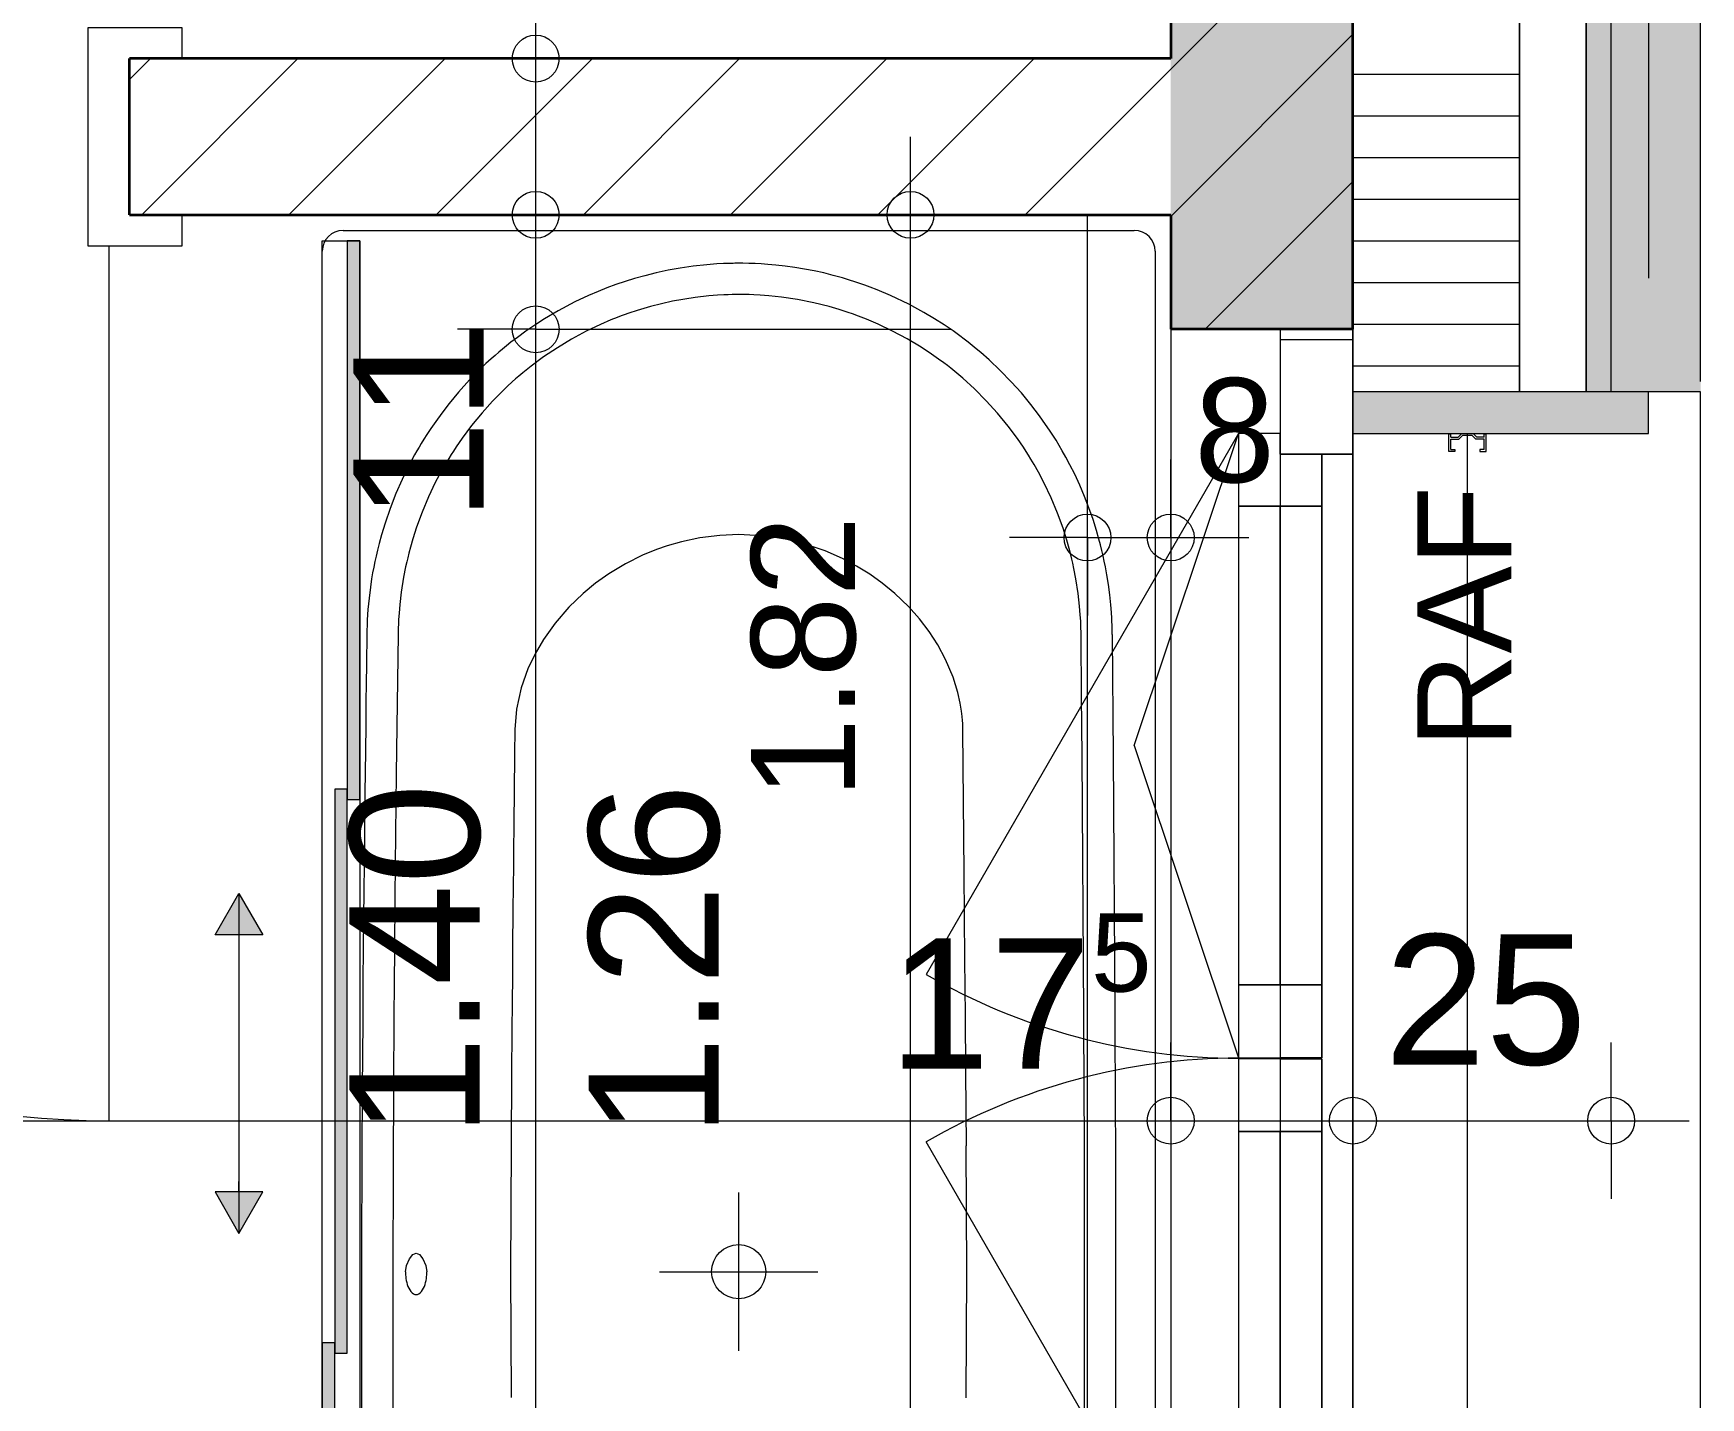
# Model space of a CAD drawing. Header units: metres. Extents: x 0.003 to 0.843, y 0.003 to 0.597.
# Drawn here: x 0.60901 to 0.64104, y 0.36718 to 0.39338 of the extents above; entities that cross this region are included whole.
import ezdxf

# ---------------------------------------------------------------- set-up
doc = ezdxf.new("R2010")
doc.units = ezdxf.units.M
for name, pattern in [('AUSGEZOGEN', [0]), ('LINIE_17', [0.0005, 0, -0.0005]), ('LINIE_23', [0.0079, 0.004, -0.0013, 0, -0.0013, 0, -0.0013]), ('PHANTOM', [63.50000000000001, 31.75, -6.35, 6.35, -6.35, 6.35, -6.35]), ('PUNKT', [6.35, 0, -6.35]), ('RAND', [44.449999999999996, 12.7, -6.35, 12.7, -6.35, 0, -6.35]), ('VERDECKT', [9.524999999999999, 6.35, -3.175])]:
    doc.linetypes.add(name, pattern=pattern)
for name, color, linetype, lineweight in [('Allgemein', 7, 'AUSGEZOGEN', 18), ('Bad', 7, 'AUSGEZOGEN', 13), ('Bauachsen grob', 7, 'RAND', 13), ('Daemmung', 7, 'AUSGEZOGEN', 18), ('Fenster', 7, 'AUSGEZOGEN', 18), ('Fensterleibung Beton', 7, 'AUSGEZOGEN', 35), ('Fuellflaeche tragende Wände MW', 7, 'AUSGEZOGEN', 13), ('Holz Fassadenverkleidung', 7, 'AUSGEZOGEN', 18), ('Konstruktion oben', 7, 'VERDECKT', 13), ('Oeffnungsrichtung Fenster', 7, 'AUSGEZOGEN', 13), ('Rolladen', 7, 'AUSGEZOGEN', 13), ('Spengler', 7, 'AUSGEZOGEN', 18), ('Text Werkplan Ausfuehrung', 7, 'AUSGEZOGEN', 25), ('Tuerzarge', 7, 'AUSGEZOGEN', 13), ('Unterkonstruktion', 7, 'AUSGEZOGEN', 18), ('Vorhangbrett', 7, 'AUSGEZOGEN', 13), ('Wand Mauerwerk tragend', 7, 'AUSGEZOGEN', 35), ('Werkplan- Ausfuehrungsmasse', 7, 'AUSGEZOGEN', 13)]:
    doc.layers.add(name, color=color, linetype=linetype, lineweight=lineweight)
doc.layers.add('Sanitaer Apparate', color=7, linetype='AUSGEZOGEN', lineweight=18, true_color=0x656565)
doc.layers.add('Sanitaer Vermassung', color=7, linetype='AUSGEZOGEN', lineweight=18, true_color=0x656565)
doc.styles.add('ARIAL', font='ARIAL.TTF')

msp = doc.modelspace()

# ---------------------------------------------------------------- hatches: boundary and pattern name
at = {"layer": 'Allgemein', "linetype": 'AUSGEZOGEN', "lineweight": 13}
h = msp.add_hatch(color=32, dxfattribs=at)
h.paths.add_polyline_path([(0.6388399857878693, 0.4874773561560801), (0.6388399857878693, 0.386497358413159), (0.6393199857771402, 0.386497358413159), (0.6393199857771402, 0.4874773561560801)])
h.paths.add_polyline_path([(0.6388399857878693, 0.3608973589853636), (0.6388399857878693, 0.3122973600716582), (0.6393199857771402, 0.3122973600716582), (0.6393199857771402, 0.3608973589853636)])
h.paths.add_polyline_path([(0.6388399857878693, 0.2866973606438628), (0.6388399857878693, 0.2638973611534825), (0.6393199857771402, 0.2638973611534825), (0.6393199857771402, 0.2866973606438628)])
h.paths.add_polyline_path([(0.6388399857878693, 0.2382973617256871), (0.6388399857878693, 0.197637362634509), (0.6393199857771402, 0.197637362634509), (0.6393199857771402, 0.2382973617256871)])
at = {"layer": 'Bad', "linetype": 'AUSGEZOGEN', "lineweight": 13, "true_color": 0xa8ffff}
for points in [[(0.6152799863144763, 0.3786640252549137), (0.6152799863144763, 0.3893973583483384), (0.6150399863198407, 0.3893973583483384), (0.6150399863198407, 0.3786640252549137)], [(0.6150399863198407, 0.3680306921592543), (0.6150399863198407, 0.3788640252504443), (0.6147999863252049, 0.3788640252504443), (0.6147999863252049, 0.3680306921592543)], [(0.6147999863252049, 0.3574973590613595), (0.6147999863252049, 0.3682306921547838), (0.6145599863305694, 0.3682306921547838), (0.6145599863305694, 0.3574973590613595)]]:
    msp.add_hatch(color=131, dxfattribs=at).paths.add_polyline_path(points)
at = {"layer": 'Bad', "linetype": 'AUSGEZOGEN', "lineweight": 13}
msp.add_hatch(color=7, dxfattribs=at).paths.add_polyline_path([(0.6124999883586437, 0.3760640252571488), (0.6129599863663323, 0.3768640252951468), (0.6134199863881811, 0.3760640252571488)], flags=16)
msp.add_hatch(color=7, dxfattribs=at).paths.add_polyline_path([(0.6124999883586437, 0.3711306921458432), (0.6129599863663323, 0.3703306921078451), (0.6134199863881811, 0.3711306921458432)])
at = {"layer": 'Daemmung', "linetype": 'AUSGEZOGEN', "lineweight": 13}
msp.add_hatch(color=32, dxfattribs=at).paths.add_polyline_path([(0.6375599858164797, 0.386497358413159), (0.6343599858880051, 0.386497358413159), (0.6343599858880051, 0.3856973584310404), (0.6375599858164797, 0.3856973584310404), (0.6383599857985982, 0.3856973584310404), (0.6388399857878693, 0.3856973584310404), (0.6393199857771384, 0.3856973584310404), (0.6400399857610467, 0.3856973584310404), (0.6400399857610467, 0.386497358413159), (0.6393199857771406, 0.386497358413159), (0.6388399857878693, 0.386497358413159), (0.6383599857985982, 0.386497358413159)])
at = {"layer": 'Fuellflaeche tragende Wände MW', "linetype": 'AUSGEZOGEN', "lineweight": 13, "true_color": 0xffe0e0}
msp.add_hatch(color=254, dxfattribs=at).paths.add_polyline_path([(0.6308599859662359, 0.479497356334447), (0.6308599859662359, 0.3876973583863369), (0.6343599858880051, 0.3876973583863369), (0.6343599858880051, 0.479497356334447)])
at = {"layer": 'Spengler', "linetype": 'AUSGEZOGEN', "lineweight": 13, "true_color": 0xfafafa}
msp.add_hatch(color=7, dxfattribs=at).paths.add_polyline_path([(0.6410399857386951, 0.386497358413159), (0.6410399857386951, 0.4879573561453512), (0.63931998577714, 0.4879573561453512), (0.63931998577714, 0.386497358413159)])

# ---------------------------------------------------------------- linework, layer by layer
at = {"layer": 'Allgemein', "color": 7, "linetype": 'AUSGEZOGEN', "lineweight": 13}
for p, q in [((0.6393199857771402, 0.386497358413159), (0.6393199857771402, 0.4874773561560801)), ((0.6388399857878693, 0.4869973561668089), (0.6388399857878693, 0.386497358413159))]:
    msp.add_line(p, q, dxfattribs=at)
at = {"layer": 'Bad', "color": 7, "linetype": 'AUSGEZOGEN', "lineweight": 13}
for p, q in [((0.6145599863305694, 0.3574973590613595), (0.6145599863305694, 0.3893973583483384)), ((0.6145599863305694, 0.3893973583483384), (0.6152799863144763, 0.3893973583483384)), ((0.6152799863144763, 0.3893973583483384), (0.6150399863198407, 0.3893973583483384)), ((0.6150399863198407, 0.3893973583483384), (0.6150399863198407, 0.3788640252504443)), ((0.6152799863144763, 0.3893973583483384), (0.6152799863144763, 0.3574973590613595)), ((0.6152799863144763, 0.3786640252549137), (0.6152799863144763, 0.3893973583483384)), ((0.6150399863198407, 0.3788640252504443), (0.6147999863252049, 0.3788640252504443)), ((0.6147999863252049, 0.3788640252504443), (0.6147999863252049, 0.3682306921547838)), ((0.6150399863198407, 0.3788640252504443), (0.6150399863198407, 0.3786640252549137)), ((0.6150399863198407, 0.3786640252549137), (0.6150399863198407, 0.3788640252504443)), ((0.6150399863198407, 0.3786640252549137), (0.6152799863144763, 0.3786640252549137)), ((0.6150399863198407, 0.3680306921592543), (0.6150399863198407, 0.3786640252549137)), ((0.6124999883586437, 0.3760640252571488), (0.6129599863663323, 0.3768640252951468)), ((0.6129599863663323, 0.3768640252951468), (0.6129599863663323, 0.3703306921078451)), ((0.6129599863663323, 0.3768640252951468), (0.6129599863663323, 0.3768640252951468)), ((0.6129599863663323, 0.3768640252951468), (0.6129599863663323, 0.3768640252951468)), ((0.6129599863663323, 0.3768640252951468), (0.6129599863663323, 0.3768640252951468)), ((0.6129599863663323, 0.3768640252951468), (0.6134199863881811, 0.3760640252571488)), ((0.6134199863881811, 0.3760640252571488), (0.6124999883586437, 0.3760640252571488)), ((0.6129599863663323, 0.3760640252571488), (0.6129599863663323, 0.3758640252476493)), ((0.6129599863663323, 0.3711306921458432), (0.6129599863663323, 0.3713306921553426)), ((0.6134199863881811, 0.3711306921458432), (0.6124999883586437, 0.3711306921458432)), ((0.6124999883586437, 0.3711306921458432), (0.6129599863663323, 0.3703306921078451)), ((0.6129599863663323, 0.3703306921078451), (0.6134199863881811, 0.3711306921458432)), ((0.6129599863663323, 0.3703306921078451), (0.6129599863663323, 0.3703306921078451)), ((0.6129599863663323, 0.3703306921078451), (0.6129599863663323, 0.3703306921078451)), ((0.6129599863663323, 0.3703306921078451), (0.6129599863663323, 0.3703306921078451)), ((0.6147999863252049, 0.3682306921547838), (0.6145599863305694, 0.3682306921547838)), ((0.6145599863305694, 0.3682306921547838), (0.6145599863305694, 0.3574973590613595)), ((0.6147999863252049, 0.3682306921547838), (0.6147999863252049, 0.3680306921592543)), ((0.6147999863252049, 0.3680306921592543), (0.6147999863252049, 0.3682306921547838)), ((0.6147999863252049, 0.3680306921592543), (0.6150399863198407, 0.3680306921592543)), ((0.6147999863252049, 0.3574973590613595), (0.6147999863252049, 0.3680306921592543))]:
    msp.add_line(p, q, dxfattribs=at)
at = {"layer": 'Bauachsen grob', "color": 32, "linetype": 'LINIE_23', "lineweight": 25, "true_color": 0xc36e14}
msp.add_line((0.6318599859438845, 0.01389736674141798), (0.6318599859438845, 0.5809999870806932), dxfattribs=at)
at = {"layer": 'Daemmung', "color": 7, "linetype": 'AUSGEZOGEN', "lineweight": 18}
for p, q in [((0.6375599858164794, 0.386497358413159), (0.6375599858164794, 0.4829973562562159)), ((0.6343599858880049, 0.479497356334447), (0.6343599858880049, 0.3876973583863369)), ((0.6343599858880049, 0.3876973583863369), (0.6343599858880049, 0.386497358413159)), ((0.6375599858164797, 0.386497358413159), (0.6343599858880051, 0.386497358413159))]:
    msp.add_line(p, q, dxfattribs=at)
at = {"layer": 'Daemmung', "color": 7, "linetype": 'AUSGEZOGEN', "lineweight": 13}
for p, q in [((0.6343599881347702, 0.3925973569996866), (0.6375599858164794, 0.3925973568598102)), ((0.6343599880998012, 0.3917973570056471), (0.6375599858164794, 0.3917973568657707)), ((0.6343599880648321, 0.3909973570116075), (0.6375599858164794, 0.3909973568717313)), ((0.6343599880298629, 0.3901973570175679), (0.6375599858164794, 0.3901973568776916)), ((0.6343599880298629, 0.3901973570175679), (0.6375599858164794, 0.3901973568776916)), ((0.6343599879948938, 0.3893973570235285), (0.6375599858164794, 0.3893973568836521)), ((0.6343599879599248, 0.3885973570294889), (0.6375599858164794, 0.3885973568896126)), ((0.6343599879249556, 0.3877973570354494), (0.6375599858164794, 0.387797356895573)), ((0.6343599878899866, 0.3869973570414099), (0.6375599858164794, 0.3869973569015335)), ((0.6343599878899866, 0.3869973570414099), (0.6375599858164794, 0.3869973569015335)), ((0.6375599858164797, 0.386497358413159), (0.6343599858880051, 0.386497358413159)), ((0.6343599858880051, 0.386497358413159), (0.6343599858880051, 0.3856973584310404)), ((0.6383599857985982, 0.386497358413159), (0.6375599858164797, 0.386497358413159)), ((0.6388399857878693, 0.386497358413159), (0.6383599857985982, 0.386497358413159)), ((0.6400399857610467, 0.386497358413159), (0.6393199857771406, 0.386497358413159)), ((0.6400399857610467, 0.3856973584310404), (0.6400399857610467, 0.386497358413159)), ((0.6343599858880051, 0.3856973584310404), (0.6375599858164797, 0.3856973584310404)), ((0.6375599858164797, 0.3856973584310404), (0.6383599857985982, 0.3856973584310404)), ((0.6383599857985982, 0.3856973584310404), (0.6388399857878693, 0.3856973584310404)), ((0.6388399857878693, 0.3856973584310404), (0.6393199857771384, 0.3856973584310404)), ((0.6393199857771384, 0.3856973584310404), (0.6400399857610467, 0.3856973584310404))]:
    msp.add_line(p, q, dxfattribs=at)
at = {"layer": 'Fenster', "color": 7, "linetype": 'AUSGEZOGEN', "lineweight": 13}
for p, q in [((0.6329599859192976, 0.3751073586677453), (0.6329599859192976, 0.3842973584623328)), ((0.6329599859192976, 0.3630973589361897), (0.6329599859192976, 0.3722873587307772))]:
    msp.add_line(p, q, dxfattribs=at)
for points in [[(0.6343599858880051, 0.385297358439981), (0.6343599858880051, 0.3874973583908072), (0.6329599859192976, 0.3874973583908072), (0.6329599859192976, 0.385297358439981), (0.6343599858880051, 0.385297358439981)], [(0.6343599858880051, 0.3608973589853636), (0.6410399857386954, 0.3608973589853636), (0.6410399857386954, 0.386497358413159), (0.6343599858880051, 0.386497358413159), (0.6343599858880051, 0.3608973589853636)], [(0.6337599859014161, 0.3842973584623328), (0.6337599859014161, 0.385297358439981), (0.6329599859192976, 0.385297358439981), (0.6329599859192976, 0.3856973584310404), (0.632159985937179, 0.3856973584310404), (0.632159985937179, 0.3842973584623328), (0.6337599859014161, 0.3842973584623328)], [(0.6337599859014161, 0.385297358439981), (0.6337599859014161, 0.3737073586990378), (0.6329599859192976, 0.3737073586990378), (0.6329599859192976, 0.3736873586994848), (0.6337599859014161, 0.3736873586994848), (0.6337599859014161, 0.3620973589585414), (0.6343599858880051, 0.3620973589585414), (0.6343599858880051, 0.385297358439981), (0.6337599859014161, 0.385297358439981)], [(0.6337599859014161, 0.3751073586677453), (0.6337599859014161, 0.3842973584623328), (0.632159985937179, 0.3842973584623328), (0.632159985937179, 0.3751073586677453), (0.6337599859014161, 0.3751073586677453)], [(0.6329599859192976, 0.3737073586990378), (0.6337599859014161, 0.3737073586990378), (0.6337599859014161, 0.3751073586677453), (0.632159985937179, 0.3751073586677453), (0.632159985937179, 0.3737073586990378), (0.6329599859192976, 0.3737073586990378)], [(0.6337599859014161, 0.3722873587307772), (0.6337599859014161, 0.3736873586994848), (0.6329599859192976, 0.3736873586994848), (0.632159985937179, 0.3736873586994848), (0.632159985937179, 0.3722873587307772), (0.6337599859014161, 0.3722873587307772)], [(0.6337599859014161, 0.3630973589361897), (0.6337599859014161, 0.3722873587307772), (0.632159985937179, 0.3722873587307772), (0.632159985937179, 0.3630973589361897), (0.6337599859014161, 0.3630973589361897)]]:
    msp.add_lwpolyline(points, dxfattribs=at)
at = {"layer": 'Fensterleibung Beton', "color": 7, "linetype": 'AUSGEZOGEN', "lineweight": 13}
msp.add_line((0.6308599859662363, 0.3876973583863369), (0.6308599859662363, 0.3596973590121856), dxfattribs=at)
at = {"layer": 'Holz Fassadenverkleidung', "color": 7, "linetype": 'LINIE_17', "lineweight": 13}
msp.add_line((0.6400399857610467, 0.488677356129258), (0.6400399857610467, 0.1094173646063796), dxfattribs=at)
at = {"layer": 'Konstruktion oben', "color": 7, "linetype": 'PUNKT', "lineweight": 18}
msp.add_line((0.6400399857610467, 0.488677356129258), (0.6400399857610467, 0.1094173646063796), dxfattribs=at)
at = {"layer": 'Oeffnungsrichtung Fenster', "color": 7, "linetype": 'AUSGEZOGEN', "lineweight": 13}
for p, q in [((0.632159985937179, 0.3856973584310404), (0.6261599860712894, 0.3753050538179132)), ((0.6301599859818825, 0.379702358565039), (0.632159985937179, 0.3856973584310404)), ((0.6301599859818825, 0.379702358565039), (0.632159985937179, 0.3737073586990378)), ((0.632159985937179, 0.3616973589674822), (0.6261599860712894, 0.3720896635806094))]:
    msp.add_line(p, q, dxfattribs=at)
for centre, start, end in [((0.6321599859371737, 0.3856973584310402), 240.000000000002, 270.0000000000016), ((0.632159985937174, 0.3616973589674821), 90.00000000000212, 120.0000000000011)]:
    msp.add_arc(centre, 0.0119999997317791, start, end, dxfattribs=at)
at = {"layer": 'Rolladen', "color": 7, "linetype": 'AUSGEZOGEN', "lineweight": 13}
for p, q in [((0.636199985846874, 0.3856873584312638), (0.63623998584598, 0.3856873584312638)), ((0.636199985846874, 0.3853473584388634), (0.636199985846874, 0.3856873584312638)), ((0.63623998584598, 0.385627358432605), (0.63623998584598, 0.3856873584312638)), ((0.6363799858428506, 0.385627358432605), (0.6364499858412859, 0.3856973584310404)), ((0.6363965543849744, 0.3855873584334991), (0.6364665543834097, 0.3856573584319344)), ((0.6364499858412859, 0.3856973584310404), (0.6366699858363686, 0.3856973584310404)), ((0.6366534172942437, 0.3856573584319344), (0.6364665543834097, 0.3856573584319344)), ((0.6364999858401683, 0.3856973584310404), (0.6365099858399449, 0.3856973584310404)), ((0.6365099858399449, 0.3856973584310404), (0.6366099858377096, 0.3856973584310404)), ((0.636723417292679, 0.3855873584334999), (0.6366534172942437, 0.3856573584319344)), ((0.6367399858348038, 0.3856273584326059), (0.6366699858363686, 0.3856973584310404)), ((0.6368799858316747, 0.3856873584312648), (0.6369199858307806, 0.3856873584312648)), ((0.6368799858316747, 0.3856273584326059), (0.6368799858316747, 0.3856873584312648)), ((0.6369199858307806, 0.3853473584388644), (0.6369199858307806, 0.3856873584312648)), ((0.6363199858441916, 0.3853473584388634), (0.636199985846874, 0.3853473584388634)), ((0.63623998584598, 0.385627358432605), (0.6363799858428506, 0.385627358432605)), ((0.63623998584598, 0.3853873584379695), (0.63623998584598, 0.3855873584334991)), ((0.63623998584598, 0.3855873584334991), (0.6363965543849744, 0.3855873584334991)), ((0.63623998584598, 0.3853873584379695), (0.6363199858441916, 0.3853873584379695)), ((0.6363199858441916, 0.3853873584379695), (0.6363199858441916, 0.3853473584388634)), ((0.6368799858316747, 0.3855873584334999), (0.636723417292679, 0.3855873584334999)), ((0.6368799858316747, 0.3856273584326059), (0.6367399858348038, 0.3856273584326059)), ((0.6367999858334629, 0.3853873584379703), (0.6367999858334629, 0.3853473584388644)), ((0.6368799858316747, 0.3853873584379703), (0.6367999858334629, 0.3853873584379703)), ((0.6367999858334629, 0.3853473584388644), (0.6369199858307806, 0.3853473584388644)), ((0.6368799858316747, 0.3853873584379703), (0.6368799858316747, 0.3855873584334999))]:
    msp.add_line(p, q, dxfattribs=at)
at = {"layer": 'Rolladen', "color": 7, "linetype": 'PHANTOM', "lineweight": 13}
msp.add_line((0.6365599858388273, 0.3616973589674822), (0.6365599858388273, 0.3856973584310404), dxfattribs=at)
at = {"layer": 'Sanitaer Apparate', "color": 7, "linetype": 'AUSGEZOGEN', "lineweight": 13}
for p, q in [((0.6149599863216287, 0.3895973583438685), (0.6301599859818822, 0.3895973583438685)), ((0.6145599863305694, 0.3539973591395906), (0.6145599863305694, 0.3891973583528093)), ((0.6305599859729416, 0.3891973583528093), (0.6305599859729416, 0.3539973591395906)), ((0.6160167587167783, 0.3818364694747683), (0.6159942150439427, 0.3800664152996625)), ((0.6153942596296339, 0.3800737286256372), (0.6153831847388015, 0.3791651897828642)), ((0.6159942150439521, 0.3800664152996625), (0.6159831401531195, 0.3791578764568894)), ((0.6181878531404842, 0.372018690644362), (0.6181752167571234, 0.3695966916974698)), ((0.626944755424541, 0.3695973083895965), (0.6269329535010162, 0.3720169964525204)), ((0.6225599861517556, 0.3680773588248781), (0.6225599861517556, 0.3711173587569288)), ((0.6181752167573055, 0.3695966916980169), (0.6181871515209625, 0.3671777283197484)), ((0.6210399861857303, 0.3695973587909034), (0.624079986117781, 0.3695973587909034)), ((0.6269318606097444, 0.3671755942982859), (0.6269447554245418, 0.3695973083896242))]:
    msp.add_line(p, q, dxfattribs=at)
for points in [[(0.6225584983714078, 0.3889655477421688), (0.6225381104265547, 0.3889654607082157), (0.6225224854345573, 0.3889653573920541), (0.6225068900610503, 0.3889652176731461), (0.6224853063392058, 0.388964969316115), (0.6224553497377084, 0.3889645088277102), (0.622412250216835, 0.388963634479512), (0.6223524727014884, 0.3889619602640437), (0.622266544555683, 0.388958710519521), (0.6221433163650198, 0.388952090377405), (0.6219473623556779, 0.3889373537068873), (0.621688290366623, 0.3889092488409902), (0.6214360346081693, 0.3888727959627682), (0.6212039479413649, 0.3888311033274667), (0.6209769715234106, 0.388782536489196), (0.6207553858049181, 0.3887276677081677), (0.6205554155598115, 0.388671545747206), (0.6203767015095044, 0.3886160722694881), (0.6202028643707956, 0.3885570527537038), (0.6200301070313518, 0.3884933821097135), (0.6198594657539925, 0.3884254339960271), (0.6196748879891342, 0.3883458530999142), (0.6194125653379117, 0.3882221798593919), (0.6190917911388629, 0.3880524401630978), (0.6188315423945075, 0.3878988645499835), (0.618642787786043, 0.3877781657129504), (0.6184705194278669, 0.3876603328160794), (0.6183085018957424, 0.3875428082507697), (0.6181853047026602, 0.3874485847697843), (0.6180997960522149, 0.3873807471339924), (0.6180244043095738, 0.3873190856655719), (0.6179519698713332, 0.3872582190384756), (0.6178808936010015, 0.387196880918867), (0.6178055082392166, 0.387129959572585), (0.6177052233096572, 0.3870380016227851), (0.6175720663882127, 0.3869099297384401), (0.6173906062748149, 0.3867246784045078), (0.617178148102753, 0.3864893420812218), (0.6169973735245615, 0.3862716684428715), (0.6168560030672489, 0.3860889536687614), (0.6167398403641292, 0.3859289512296855), (0.6166442954195939, 0.385790325735907), (0.6165693028698483, 0.3856762926214025), (0.616511716777552, 0.3855855284604945), (0.6164629216033848, 0.3855061253909512), (0.6164196931288929, 0.385433825186918), (0.6163782805020027, 0.3853626922682174), (0.6163344447417172, 0.3852852225912066), (0.6162754000417369, 0.3851772997011335), (0.6161974930847918, 0.3850273222328097), (0.6160942634650185, 0.38481481571925), (0.6159749440949016, 0.3845434765169836), (0.6158625022127835, 0.3842564162575987), (0.6157657854189749, 0.3839762707297427), (0.6156971881467478, 0.3837503721533904), (0.6156519133500434, 0.3835854349353794), (0.6156187342120585, 0.3834531514042037), (0.6155929172775821, 0.3833423307382591), (0.6155697610483303, 0.3832354033879938), (0.6155482094699668, 0.3831281214243856), (0.6155282929768391, 0.3830206450277014), (0.6155086231426007, 0.38290399933047), (0.6154844584667981, 0.3827421544101853), (0.615459045029147, 0.3825347656546992), (0.6154387325762498, 0.3823176482710947), (0.6154254389097703, 0.3821152142420856), (0.6154201826326097, 0.3819892912281898), (0.6154187043139172, 0.3819401131712012), (0.615417868656518, 0.3819051271350845), (0.6154172204461665, 0.3818716828085676), (0.6154169093635011, 0.381851592656169), (0.6154168103028473, 0.381844336146854)], [(0.6297382827960557, 0.3818058781461859), (0.6297382000949132, 0.3818152975737608), (0.6297381377097729, 0.3818221992627928), (0.6297380762456098, 0.3818284588371484), (0.6297379841565557, 0.3818369265631723), (0.629737838128997, 0.3818486695372962), (0.6297375949252733, 0.3818655644096848), (0.6297371774004283, 0.3818894291278371), (0.6297363981852301, 0.3819257022578477), (0.6297350893046602, 0.3819734078731631), (0.6297333919833528, 0.3820234059888653), (0.6297311532861635, 0.3820775376538513), (0.6297274080145231, 0.382152416613853), (0.6297208478091305, 0.38225626137577), (0.629708917543983, 0.3824055124723222), (0.6296890962752876, 0.3825956827920199), (0.6296632099908789, 0.3827935280415504), (0.6296333183161861, 0.3829830442392813), (0.6296058346275504, 0.383133461201388), (0.6295833702720007, 0.3832451016405025), (0.6295608111465648, 0.3833488330531956), (0.6295367499894563, 0.3834521920214447), (0.6295112406371276, 0.3835549742678081), (0.6294813610018715, 0.3836676721847775), (0.6294344244590953, 0.383831949388692), (0.6293666277975647, 0.3840462731779348), (0.6292887756512113, 0.3842682648015443), (0.6292038255908954, 0.3844873859598357), (0.6291117884933749, 0.38470362399834), (0.6290151659035484, 0.3849119770752795), (0.6289246625105546, 0.3850925356263438), (0.628844884217311, 0.3852421990450912), (0.6287757028832189, 0.3853652904245201), (0.628715789459008, 0.385467597859612), (0.6286558048180092, 0.3855662542848554), (0.6285935244196985, 0.3856650718655588), (0.6285296618953947, 0.3857628717919366), (0.6284561520664336, 0.3858711712139671), (0.6283388043448783, 0.3860360645996861), (0.6281728093022683, 0.3862533119533655), (0.6279899914833394, 0.3864747962602887), (0.6277967095650444, 0.3866906684434356), (0.6275855210812612, 0.3869077932020619), (0.6273691790272179, 0.3871127461396344), (0.6272124305716884, 0.38725066468252), (0.6271234608142597, 0.3873255755941032), (0.6270475735245333, 0.3873874555522757), (0.6269708448774353, 0.3874483064785213), (0.6268934545011162, 0.3875079912237738), (0.6268071599601844, 0.387572526630082), (0.6266784689251683, 0.3876652294942346), (0.626505612154607, 0.3877829698494529), (0.62632116897763, 0.3879009322509505), (0.6261174577000266, 0.3880219674448243), (0.6258291490023636, 0.3881785648009222), (0.6254746818289052, 0.3883487770892389), (0.6252183933976543, 0.3884570108644025), (0.6250857769462789, 0.3885086514906479), (0.6249838916701734, 0.3885461207707954), (0.6248879376160715, 0.3885798190857285), (0.6247929707753781, 0.3886116568361695), (0.6246905731176225, 0.3886442814864544), (0.6245519035047701, 0.3886858463660022), (0.6243765040212169, 0.3887339681192629), (0.6241929481251514, 0.3887793420403635), (0.6240084441418269, 0.3888197952278656), (0.6238229666210566, 0.3888553475814793), (0.6236370275460401, 0.3888859181342628), (0.6234528296978064, 0.3889112349503753), (0.6232750346484954, 0.3889311088744322), (0.623119933014843, 0.3889446991684067), (0.6229909220728244, 0.388953475113343), (0.6228771515854514, 0.3889591501947121), (0.6227529895777589, 0.3889634104659976), (0.6226384925683653, 0.3889652777733204), (0.622581752034778, 0.3889655676451257), (0.6225584984885465, 0.388965547742489)], [(0.62256012739376, 0.3883655499670122), (0.6225502456092974, 0.3883655171732449), (0.6225096718236071, 0.3883652190246117), (0.6224376926814408, 0.3883640235522502), (0.6223585260125221, 0.3883618339962532), (0.6222718162990586, 0.3883582874944185), (0.6221518005349447, 0.3883515179549563), (0.6219858111290414, 0.3883382391997867), (0.621721831077655, 0.3883081050494466), (0.6212901563098138, 0.388236802056504), (0.6208639935454836, 0.3881349369331006), (0.6206080807379435, 0.3880600727606147), (0.6204523073230588, 0.3880088225808109), (0.6203573325524409, 0.3879752379192701), (0.6203036531787174, 0.387955528060003), (0.62022823743728, 0.3879269190901132), (0.6201068574580596, 0.3878783892680653), (0.6199042713728322, 0.3877913533223959), (0.6196312877172947, 0.3876603386146894), (0.6193506765920369, 0.3875093223497502), (0.6190778165134547, 0.3873448442671061), (0.6188126807255968, 0.3871669509689026), (0.6185709004933927, 0.386988392983782), (0.6184137693514942, 0.3868623988567323), (0.6183365211907038, 0.3867976264684548), (0.6182756219990053, 0.3867450209187046), (0.6182105276424944, 0.3866872764292584), (0.6181218078934121, 0.3866061038443145), (0.6180015496180706, 0.3864908043317619), (0.6178337775832812, 0.3863201088886508), (0.617629295587154, 0.3860934524126847), (0.6174270372546581, 0.3858473412606863), (0.617247564389283, 0.3856078500078374), (0.6171338806295403, 0.3854430373156879), (0.6170786926884277, 0.3853592024730824), (0.6170354317517693, 0.3852913616941992), (0.616989439649171, 0.3852171157376028), (0.61692732648945, 0.3851133358600819), (0.6168446909203008, 0.3849676974619874), (0.6167323400391304, 0.3847553517136225), (0.6166009396699104, 0.3844792145990241), (0.616477507233317, 0.3841856634967035), (0.6163722722920713, 0.3838991833841757), (0.6162992792377505, 0.3836712797037226), (0.6162530991765365, 0.3835112306172382), (0.6162224146770231, 0.3833949812927104), (0.6162014807655719, 0.3833105384045012), (0.6161831338647161, 0.3832322005909737), (0.6161615740997076, 0.3831337533918937), (0.6161227486476424, 0.3829360363246419), (0.6160778129380582, 0.3826514096752349), (0.6160495360412265, 0.3824120776180271), (0.6160347551893365, 0.3822453343522448), (0.6160268673787189, 0.3821249726222322), (0.6160224925489471, 0.382038108039611), (0.6160195268635541, 0.381958874554467), (0.6160176086768671, 0.3818868914503027), (0.6160168939761412, 0.3818463425732012), (0.6160167587167775, 0.3818364694747725)], [(0.629138307011303, 0.3818004891186765), (0.6291381623784865, 0.3818165533883143), (0.6291379296218056, 0.381837699365457), (0.6291374791357689, 0.3818672792659409), (0.6291367687711881, 0.3819027559890392), (0.6291356403274891, 0.3819458047382991), (0.6291335963153712, 0.3820065275555312), (0.6291297854505215, 0.3820907533012837), (0.629122519378063, 0.3822118345114969), (0.6291085546563319, 0.382379558947046), (0.6290813682791259, 0.3826202711106648), (0.6290376132063784, 0.3829064955953813), (0.6289995407126122, 0.3831053275624959), (0.6289783006425195, 0.3832044933564985), (0.6289601539626529, 0.3832835714581997), (0.6289394136851089, 0.3833688249287249), (0.6289089717039261, 0.3834861614745255), (0.6288630779848704, 0.3836476482861904), (0.6287904200469704, 0.3838774965637236), (0.628685489472962, 0.3841662372773604), (0.628562266261381, 0.3844619054711411), (0.6284309863150187, 0.3847398486701282), (0.6283186950265548, 0.3849534558024746), (0.6282360905644649, 0.3850998990791818), (0.6281739689828792, 0.385204260787013), (0.6281278455574968, 0.3852791029840624), (0.6280843819891044, 0.3853475926598098), (0.6280289196584745, 0.3854322248352992), (0.6279146648548749, 0.3855985391234312), (0.6277342856854162, 0.3858400403180331), (0.6275310254062381, 0.3860880242945827), (0.6273161232075298, 0.3863256943163051), (0.6270894422554222, 0.3865529289942951), (0.6268665167260765, 0.3867567371812543), (0.6267117820436543, 0.3868871851238182), (0.6266327773623375, 0.3869508614436685), (0.6265689085864731, 0.387000805330129), (0.6264991486630582, 0.3870538882099263), (0.6264016423932055, 0.3871257499326243), (0.6262642982449123, 0.3872221259573471), (0.6260630311800517, 0.3873546624920632), (0.6257994230190574, 0.3875125074456701), (0.6255170118759636, 0.3876640834449149), (0.6252392979365053, 0.3877966981261984), (0.6250168276275292, 0.3878913095131156), (0.6248598477378796, 0.3879525641044479), (0.6247454323995186, 0.3879941099667181), (0.6246623164519023, 0.3880228278226872), (0.62458537909704, 0.3880482628738527), (0.6244889222573098, 0.3880785652019768), (0.6242951433777115, 0.3881347430935052), (0.6240021333474494, 0.3882070286343787), (0.6236867536252277, 0.3882696244388162), (0.6233817255680681, 0.3883153413723289), (0.6231409901388668, 0.3883407956499041), (0.6229728353872253, 0.3883534714998273), (0.6228512253551507, 0.3883597351843955), (0.622764094726764, 0.3883628644522218), (0.6226879382727986, 0.3883646027564919), (0.6226210772239864, 0.3883654269236313), (0.6225795907308197, 0.388365569716937), (0.622560127392213, 0.3883655499670099)], [(0.6225621858699564, 0.3837542924393906), (0.6221947115785743, 0.383737440753163), (0.6218135408772995, 0.3836902364073717), (0.6214598893601423, 0.3836171125457167), (0.6211877015508716, 0.3835397904321399), (0.620979149682322, 0.3834676711824345), (0.6207143289825601, 0.3833588917943912), (0.6203834066773698, 0.3831933750178082), (0.6200634850180011, 0.3830012576617305), (0.6198110302047275, 0.3828214703339454), (0.6195701427376976, 0.3826243561643469), (0.6192960481078191, 0.3823597106682342), (0.6190330243831206, 0.3820551379011818), (0.6188087361389109, 0.3817409189776959), (0.6186486706270083, 0.3814652220376679), (0.6185114978550741, 0.3811755992263257), (0.618382805905418, 0.380808326182314), (0.6182942490268064, 0.380404589998851), (0.6182590839646399, 0.3800114990446479)], [(0.626868696550718, 0.3800008348183478), (0.6268671263157437, 0.3800726364164871), (0.626864758927322, 0.38012755714374), (0.6268612311105176, 0.3801824760954292), (0.6268546334069238, 0.3802584877908312), (0.6268419164092494, 0.3803639453934502), (0.6268172928091555, 0.3805152551916736), (0.6267699495621273, 0.3807227524794666), (0.6266798460188703, 0.3810136457444888), (0.6265354651490324, 0.3813551059031725), (0.6263830606498796, 0.3816368854026055), (0.6262183445253912, 0.3818934572168805), (0.6260331159118859, 0.3821348282734794), (0.6258224437836466, 0.382372731243448), (0.6255599657521068, 0.3826241388908657), (0.6253177567300139, 0.3828228296735807), (0.6250768550279847, 0.3829964053128483), (0.624826235517757, 0.3831506142834419), (0.6245559750900271, 0.3832945792046844), (0.6242200438758233, 0.3834415012732867), (0.6238592881239344, 0.3835658516399999), (0.6234914883057273, 0.3836586050829866), (0.6230907256340978, 0.383721918768657), (0.6225621858699638, 0.3837542924393888)], [(0.6154168103028826, 0.3818443361495784), (0.6154143213145572, 0.3816543972586246), (0.6154116779325949, 0.3814521382043481), (0.6154087028632849, 0.3812243103739703), (0.6154048426321208, 0.3809258341296524), (0.6153996792162865, 0.3805154943767993), (0.6153942591590223, 0.3800736899170647)], [(0.629193455050905, 0.3743679723593163), (0.6291927489620606, 0.3745517316581891), (0.6291590309575741, 0.3795065010306417), (0.629148668995216, 0.3806534938747141), (0.6291383070112971, 0.3818004891186665)], [(0.6297934506081796, 0.3743702778217999), (0.6297927411042405, 0.3745549258974957), (0.629759012501637, 0.3795112526345274), (0.629738282592085, 0.3818059008064966)], [(0.6182590839646399, 0.3800114990446479), (0.6182572804868063, 0.3798348498295082), (0.6182560160655007, 0.3797101476337148), (0.6182552720098202, 0.379637402104549), (0.6182546325438846, 0.3795750459901862), (0.6182539923533136, 0.3795126882427048), (0.6182533507491945, 0.3794503264166647), (0.6182526816908593, 0.3793853717681982), (0.6182519042292088, 0.3793100499085876), (0.618251045602125, 0.3792269608296329), (0.618249970716621, 0.3791231700844428), (0.6182487064673549, 0.3790012066029321), (0.6182469009447584, 0.3788272538431702), (0.6182451485545095, 0.3786584649615088), (0.6182441510408185, 0.3785623208593534), (0.6182432889605253, 0.3784791395685265), (0.6182422136605582, 0.3783751647443023), (0.6182408998993797, 0.3782477936154807), (0.6182388455130318, 0.3780476308016628), (0.618236447271962, 0.3778136719493964), (0.618232327942124, 0.3774028853186324), (0.6182241700979004, 0.3765603211804946), (0.6182171915871442, 0.3758111768418717), (0.6182123147528097, 0.3752700118997559), (0.6182079406038884, 0.3747703832940601), (0.6182033577637268, 0.3742289867914433), (0.6181967835002753, 0.3733957259059916), (0.6181875520067788, 0.3720199969545006)], [(0.6269333648173949, 0.37201705460309), (0.6269244655285916, 0.373432773086492), (0.6269163472290744, 0.3745146888547547), (0.6269074223429445, 0.3755960240725544), (0.6268928444338643, 0.3772588323808231), (0.626868696550718, 0.3800008348183473)], [(0.6153831851180273, 0.3791652208269489), (0.6153789078074772, 0.3788106329832137), (0.6153757372091672, 0.3785394265767768), (0.6153726640888519, 0.3782682673077498), (0.6153685127191261, 0.3778928822476978), (0.6153633428555256, 0.3774133072886867), (0.6153580921951289, 0.376912776774243), (0.6153529527747457, 0.3763953773767735), (0.615347563839311, 0.3757944516719567), (0.61534277632469, 0.3751915468206607), (0.6153406684280321, 0.3749085504935662), (0.6153395400832309, 0.3747525248234653), (0.6153385323570812, 0.3746130063315932), (0.6153374016200845, 0.3744557947611934)], [(0.6159831401531213, 0.3791578764569027), (0.6159698359382908, 0.3780058132838808), (0.6159570758139561, 0.3768047111138782), (0.615947182642882, 0.3757506700712356), (0.615942569679753, 0.3751684902000617), (0.6159373861382379, 0.3744514864108024)], [(0.6153374064265612, 0.3744564189034054), (0.6153313570287757, 0.3737021586532175), (0.6153274100560171, 0.3731604377377076), (0.6153245005025381, 0.3726972156262432), (0.6153220491490885, 0.3722408024458465), (0.615319912239692, 0.371767936702608), (0.6153178491843843, 0.3712126044825627), (0.6153160782922676, 0.3706022864065267), (0.6153150193929398, 0.3701398799167191), (0.6153145659943958, 0.3699094942513748), (0.6153139872551708, 0.3695983738620925)], [(0.6159373861382379, 0.3744514864108024), (0.6159279688932132, 0.3732126727450964), (0.6159194419548133, 0.3715946034706376), (0.6159139862340326, 0.3695972741933433)], [(0.6292059860035857, 0.3695973523302168), (0.6292020751165034, 0.3719826706409344), (0.6291934550509105, 0.3743679723593115)], [(0.6298059857508133, 0.3695978882721784), (0.6298049961478939, 0.3705794801712464), (0.6298040063394279, 0.371272877892488), (0.6298026907779191, 0.3718987756217844), (0.6297997669733051, 0.3728348455488958), (0.6297934492156814, 0.3743706154914376)], [(0.6161584879497227, 0.3695973523302165), (0.6161807727439009, 0.36971475660413), (0.6162364120096996, 0.3698425544664311), (0.6163006965298655, 0.3699259253391251), (0.6163639862898648, 0.3699546553351825), (0.6164272760498649, 0.3699259253391251), (0.6164915605700306, 0.3698425544664311), (0.6165471998358292, 0.36971475660413), (0.6165694846300073, 0.3695973523302165)], [(0.6153139864638645, 0.3695977838057689), (0.6153133294355095, 0.3680334603138726), (0.6153141881463245, 0.3671755188819643), (0.6153152729525523, 0.3667254396968824), (0.6153170420540197, 0.3662390276930796), (0.6153202720570357, 0.3655235453477207)], [(0.6153139864638645, 0.3695977838057689), (0.6153133294355095, 0.3680334603138726), (0.6153141881463245, 0.3671755188819643), (0.6153152729525523, 0.3667254396968824), (0.6153170420540197, 0.3662390276930796), (0.6153202720570357, 0.3655235453477207)], [(0.6159139862340326, 0.3695972741933433), (0.6159134423614012, 0.3679222691258829), (0.615915957360477, 0.3665653131445238), (0.6159202652436678, 0.3655264019019965)], [(0.6161584879497227, 0.3695973523302165), (0.6161589760692954, 0.3695670602428231), (0.616160574227288, 0.3695348487198203), (0.6161635001043604, 0.3695008201862857), (0.6161679907631398, 0.369465170871732), (0.6161742955143492, 0.3694282148130728), (0.6161826642250338, 0.3693904076033587), (0.6161933302288473, 0.3693523662932741), (0.6162064875620189, 0.3693148803307827), (0.6162222632966632, 0.3692789072117326), (0.6162406872857794, 0.3692455462945577), (0.616261663464898, 0.3692159858289057), (0.6162849484667332, 0.3691914222890723), (0.6163101439300024, 0.369172957494624), (0.6163367077491381, 0.36916148644533), (0.6163639862898648, 0.3691575947856431), (0.6163912648305921, 0.36916148644533), (0.6164178286497277, 0.369172957494624), (0.6164430241129966, 0.3691914222890723), (0.6164663091148324, 0.3692159858289057), (0.6164872852939507, 0.3692455462945577), (0.6165057092830662, 0.3692789072117326), (0.6165214850177115, 0.3693148803307827), (0.6165346423508828, 0.3693523662932741), (0.6165453083546966, 0.3693904076033587), (0.6165536770653811, 0.3694282148130728), (0.6165599818165907, 0.369465170871732), (0.6165644724753696, 0.3695008201862857), (0.6165673983524425, 0.3695348487198203), (0.6165689965104347, 0.3695670602428231), (0.6165694846300073, 0.3695973523302165)], [(0.6291955711450864, 0.3654824379922847), (0.6292010446316789, 0.3665325828049558), (0.6292047312952818, 0.3679042197247813), (0.6292059860035857, 0.3695973523302168)], [(0.6297955592149278, 0.3654786564642614), (0.6297986745875177, 0.3660030506202652), (0.6298033138037512, 0.3672048706773126), (0.6298059859675377, 0.3695971875139413)]]:
    msp.add_lwpolyline(points, dxfattribs=at)
msp.add_circle((0.6225599861517545, 0.3695973587909078), 0.0005199999883770943, dxfattribs=at)
for centre, start, end in [((0.6149599863216274, 0.3891973583528133), 90, 180), ((0.6301599859818814, 0.3891973583528137), 0, 90)]:
    msp.add_arc(centre, 0.0003999999910593033, start, end, dxfattribs=at)
at = {"layer": 'Sanitaer Vermassung', "color": 240, "linetype": 'AUSGEZOGEN', "lineweight": 13}
for p, q in [((0.6258599860779948, 0.389897358337163), (0.6258599860779948, 0.3913973583502016)), ((0.6258599860779948, 0.389897358337163), (0.6243599860649564, 0.389897358337163)), ((0.6258599860779948, 0.389897358337163), (0.627359983069793, 0.389897358337163)), ((0.6258599860779948, 0.389897358337163), (0.6258599860779948, 0.389897358337163)), ((0.6258599860779948, 0.3534973591507665), (0.6258599860779948, 0.389897358337163))]:
    msp.add_line(p, q, dxfattribs=at)
msp.add_circle((0.6258599860779948, 0.389897358337163), 0.0004500000039115548, dxfattribs=at)
at = {"layer": 'Spengler', "color": 7, "linetype": 'AUSGEZOGEN', "lineweight": 13}
msp.add_line((0.6410399857386951, 0.3866973584086887), (0.6410399857386951, 0.4896773561069063), dxfattribs=at)
at = {"layer": 'Tuerzarge', "color": 7, "linetype": 'AUSGEZOGEN', "lineweight": 13}
msp.add_line((0.6104599864222116, 0.3892973583505741), (0.6104599864222116, 0.3724973587260834), dxfattribs=at)
msp.add_lwpolyline([(0.6108599864132709, 0.3913973583036354), (0.6108599864132709, 0.389897358337163), (0.6118599863909193, 0.389897358337163), (0.6118599863909193, 0.3892973583505741), (0.6100599864311523, 0.3892973583505741), (0.6100599864311523, 0.3934973582566968), (0.6118599863909193, 0.3934973582566968), (0.6118599863909193, 0.3928973582701078), (0.6108599864132709, 0.3928973582701078), (0.6108599864132709, 0.3913973583036354)], dxfattribs=at)
msp.add_arc((0.6104599864222117, 0.3892973583505741), 0.01679999962449074, 180, 270, dxfattribs=at)
at = {"layer": 'Unterkonstruktion', "color": 7, "linetype": 'AUSGEZOGEN', "lineweight": 13}
for p, q in [((0.6388399857878693, 0.386497358413159), (0.6388399857878693, 0.4869973561668089)), ((0.6375599858164794, 0.4829973562562159), (0.6375599858164794, 0.386497358413159)), ((0.6383599857985982, 0.386497358413159), (0.6375599858164797, 0.386497358413159)), ((0.6388399857878693, 0.386497358413159), (0.6383599857985982, 0.386497358413159))]:
    msp.add_line(p, q, dxfattribs=at)
at = {"layer": 'Vorhangbrett', "color": 191, "linetype": 'PUNKT', "lineweight": 13, "true_color": 0xbe96ea}
msp.add_line((0.6292599860019988, 0.3534973591507665), (0.6292599860019988, 0.389897358337163), dxfattribs=at)
at = {"layer": 'Vorhangbrett', "color": 191, "linetype": 'AUSGEZOGEN', "lineweight": 13, "true_color": 0xbe96ea}
for p, q in [((0.6292599860019988, 0.383697358475744), (0.6292599860019988, 0.3851973584887823)), ((0.630859985966236, 0.383697358475744), (0.630859985966236, 0.3851973584887823)), ((0.6292599860019988, 0.383697358475744), (0.6277599890102007, 0.383697358475744)), ((0.6292599860019988, 0.383697358475744), (0.6292599860019988, 0.3821973614839457)), ((0.6292599860019988, 0.3836973584757438), (0.6308599859662359, 0.3836973584757438)), ((0.630859985966236, 0.383697358475744), (0.630859985966236, 0.3821973614839457)), ((0.630859985966236, 0.383697358475744), (0.6323599859792746, 0.383697358475744))]:
    msp.add_line(p, q, dxfattribs=at)
for centre in [(0.6292599860019988, 0.383697358475744), (0.630859985966236, 0.383697358475744)]:
    msp.add_circle(centre, 0.0004500000039115548, dxfattribs=at)
at = {"layer": 'Wand Mauerwerk tragend', "color": 7, "linetype": 'AUSGEZOGEN', "lineweight": 35}
for p, q in [((0.6308599859662359, 0.479497356334447), (0.6308599859662359, 0.3928973582701078)), ((0.6343599858880049, 0.3876973583863369), (0.6343599858880049, 0.479497356334447)), ((0.6108599864132709, 0.389897358337163), (0.6108599864132709, 0.3928973582701078)), ((0.6308599859662359, 0.3928973582701078), (0.6108599864132709, 0.3928973582701078)), ((0.6108599864132709, 0.389897358337163), (0.6308599859662359, 0.389897358337163)), ((0.6308599859662359, 0.389897358337163), (0.6308599859662359, 0.3876973583863369)), ((0.6329599859192976, 0.3876973583863369), (0.6308599859662363, 0.3876973583863369)), ((0.6343599858880041, 0.3876973583863369), (0.6329599859192976, 0.3876973583863369))]:
    msp.add_line(p, q, dxfattribs=at)
at = {"layer": 'Wand Mauerwerk tragend', "color": 7, "linetype": 'AUSGEZOGEN', "lineweight": 13}
for p, q in [((0.6280623619091807, 0.389897358337163), (0.6308599859662358, 0.3926949823942182)), ((0.6315192162078471, 0.3876973583863369), (0.6343599858880049, 0.3905381280664948)), ((0.634347643332593, 0.3876973583863369), (0.6343599858880049, 0.3877097009417488))]:
    msp.add_line(p, q, dxfattribs=at)
at = {"layer": 'Wand Mauerwerk tragend', "color": 180, "linetype": 'PUNKT', "lineweight": 13}
for p, q in [((0.6343599858880051, 0.3876973583863369), (0.6329599859192976, 0.3876973583863369)), ((0.6329599859192976, 0.3876973583863369), (0.6329599859192976, 0.3596973590121856)), ((0.6343599858880051, 0.386497358413159), (0.6343599858880051, 0.3876973583863369)), ((0.6343599858880051, 0.3856973584310412), (0.6343599858880051, 0.386497358413159)), ((0.6343599858880051, 0.3616973589674831), (0.6343599858880051, 0.3856973584310412))]:
    msp.add_line(p, q, dxfattribs=at)
at = {"layer": 'Wand Mauerwerk tragend', "color": 7, "linetype": 'AUSGEZOGEN', "lineweight": 13}
for points in [[(0.6308599859662359, 0.3926949823942184), (0.6308599859662359, 0.3926949823942184), (0.6343599858880049, 0.3961949823159872)], [(0.6308599859662359, 0.3898665552694723), (0.6308599859662359, 0.3898665552694723), (0.6343599858880049, 0.3933665551912413)], [(0.6108599864132709, 0.3924939727144767), (0.611263371968902, 0.3928973582701077), (0.611263371968902, 0.3928973582701077)], [(0.6110917991607036, 0.389897358337163), (0.6140917990936484, 0.3928973582701078), (0.6140917990936484, 0.3928973582701078)], [(0.6139202262854496, 0.389897358337163), (0.6169202262183943, 0.3928973582701077), (0.6169202262183945, 0.3928973582701077)], [(0.616748653410196, 0.389897358337163), (0.6197486533431408, 0.3928973582701078), (0.6197486533431408, 0.3928973582701078)], [(0.6195770805349421, 0.389897358337163), (0.6225770804678867, 0.3928973582701077), (0.6225770804678867, 0.3928973582701077)], [(0.6224055076596883, 0.389897358337163), (0.625405507592633, 0.3928973582701078), (0.625405507592633, 0.3928973582701078)], [(0.6252339347844346, 0.389897358337163), (0.6282339347173791, 0.3928973582701077), (0.6282339347173792, 0.3928973582701077)]]:
    msp.add_lwpolyline(points, dxfattribs=at)
at = {"layer": 'Werkplan- Ausfuehrungsmasse', "color": 7, "linetype": 'AUSGEZOGEN', "lineweight": 13}
for p, q in [((0.6186599862389273, 0.3928973582701078), (0.6186599862389273, 0.479497356334447)), ((0.6186599862389274, 0.3928973582701078), (0.6171599862258887, 0.3928973582701078)), ((0.6186599862389274, 0.3928973582701078), (0.6201599832307255, 0.3928973582701078)), ((0.6186599862389273, 0.3928973582701078), (0.6186599862389273, 0.3928973582701078)), ((0.6186599862389273, 0.389897358337163), (0.6186599862389273, 0.3928973582701078)), ((0.6186599862389274, 0.389897358337163), (0.6171599862258887, 0.389897358337163)), ((0.6186599862389274, 0.389897358337163), (0.6201599832307255, 0.389897358337163)), ((0.6186599862389273, 0.389897358337163), (0.6186599862389273, 0.389897358337163)), ((0.6186599862389273, 0.3876973583863369), (0.6186599862389273, 0.389897358337163)), ((0.6186599862389274, 0.3876973583863369), (0.6171599862258887, 0.3876973583863369)), ((0.6186599862389274, 0.3876973583863369), (0.6201599832307255, 0.3876973583863369)), ((0.6186599862389273, 0.3876973583863369), (0.6266427876072291, 0.3876973583863369)), ((0.6186599862389273, 0.3596973590121856), (0.6186599862389273, 0.3876973583863369)), ((0.630859985966236, 0.3724973587260834), (0.630859985966236, 0.373997358739122)), ((0.634359985888005, 0.3724973587260834), (0.634359985888005, 0.373997358739122)), ((0.6393199857771402, 0.3724973587260834), (0.6393199857771402, 0.373997358739122)), ((0.5697599873319276, 0.3724973587260834), (0.6308599859662359, 0.3724973587260834)), ((0.630859985966236, 0.3724973587260834), (0.630859985966236, 0.3709973617342852)), ((0.6308599859662359, 0.3724973587260834), (0.6308599859662359, 0.3724973587260834)), ((0.6308599859662359, 0.3724973587260834), (0.6343599858880049, 0.3724973587260834)), ((0.634359985888005, 0.3724973587260834), (0.634359985888005, 0.3709973617342852)), ((0.6343599858880049, 0.3724973587260834), (0.6343599858880049, 0.3724973587260834)), ((0.6343599858880049, 0.3724973587260834), (0.6393199857771402, 0.3724973587260834)), ((0.6393199857771402, 0.3724973587260834), (0.6393199857771402, 0.3709973617342852)), ((0.6393199857771402, 0.3724973587260834), (0.6393199857771402, 0.3724973587260834)), ((0.6393199857771402, 0.3724973587260834), (0.6408199857901788, 0.3724973587260834))]:
    msp.add_line(p, q, dxfattribs=at)
for centre in [(0.6186599862389274, 0.3928973582701078), (0.6186599862389274, 0.389897358337163), (0.6186599862389274, 0.3876973583863369), (0.630859985966236, 0.3724973587260834), (0.634359985888005, 0.3724973587260834), (0.6393199857771402, 0.3724973587260834)]:
    msp.add_circle(centre, 0.0004500000039115548, dxfattribs=at)

# ---------------------------------------------------------------- texts
at = {"layer": 'Sanitaer Vermassung', "color": 240, "linetype": 'AUSGEZOGEN', "lineweight": 18, "insert": (0.6248258796891035, 0.3786803853061315), "char_height": 0.002, "width": 0.001, "attachment_point": 7, "rotation": 90.00000250447816, "style": 'ARIAL'}
msp.add_mtext('1.82', dxfattribs=at)
at = {"layer": 'Text Werkplan Ausfuehrung', "color": 7, "linetype": 'AUSGEZOGEN', "lineweight": 18, "insert": (0.6373999857977982, 0.3796573586995614), "char_height": 0.001799999952316284, "width": 0.0008999999761581421, "attachment_point": 7, "rotation": 90.00000250447816, "style": 'ARIAL'}
msp.add_mtext('RAF', dxfattribs=at)
at = {"layer": 'Vorhangbrett', "color": 191, "linetype": 'AUSGEZOGEN', "lineweight": 18, "true_color": 0xbe96ea, "insert": (0.6313099859561778, 0.3847314648646352), "char_height": 0.002, "width": 0.001, "attachment_point": 7, "style": 'ARIAL'}
msp.add_mtext('8', dxfattribs=at)
at = {"layer": 'Werkplan- Ausfuehrungsmasse', "color": 7, "linetype": 'AUSGEZOGEN', "lineweight": 25, "char_height": 0.0025, "width": 0.00125, "attachment_point": 7, "rotation": 90.00000250447816, "style": 'ARIAL'}
for s, insert in [('11', (0.617659986261279, 0.3840038386133752)), ('1.40', (0.6176173532472251, 0.3721822153122416)), ('1.26', (0.6222128512023704, 0.3721788046247415))]:
    msp.add_mtext(s, dxfattribs=dict(at, insert=insert))
at = {"layer": 'Werkplan- Ausfuehrungsmasse', "color": 7, "linetype": 'AUSGEZOGEN', "lineweight": 25, "attachment_point": 7, "style": 'ARIAL'}
for s, insert, char_height, width in [('5', (0.6293284716815196, 0.3749556920768014), 0.0015, 0.00075), ('25', (0.6349675438255079, 0.3735399917177856), 0.0025, 0.00125), ('17', (0.6254437512923039, 0.3734973587037317), 0.0025, 0.00125)]:
    msp.add_mtext(s, dxfattribs=dict(at, insert=insert, char_height=char_height, width=width))

doc.saveas('drawing.dxf')
